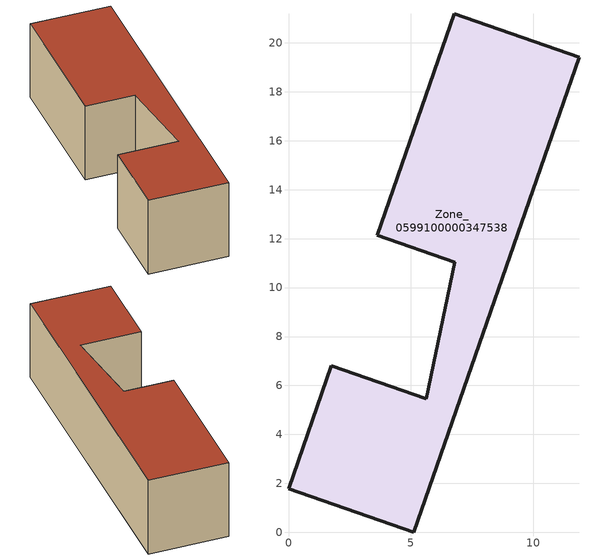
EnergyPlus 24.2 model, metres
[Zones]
Zone_0599100000347538
 floor ground (C_G): 6.8,11.04 3.62,12.15 6.77,21.19 11.87,19.42 5.11,0 0,1.78 1.75,6.8 5.63,5.45 z0
 wall outside (C_F): 11.87,19.42 6.77,21.19 3.62,12.15 6.8,11.04 5.63,5.45 1.75,6.8 0,1.78 5.11,0 11.87,19.42 z0:5.62
 roof outside (C_R): 0,1.78 5.11,0 11.87,19.42 6.77,21.19 3.62,12.15 6.8,11.04 5.63,5.45 1.75,6.8 z5.62
[BUILDING]
Pand.0599100000347538: North Axis=0; Terrain=City; Loads Convergence Tolerance Value=0.04; Temperature Convergence Tolerance Value=0.4; Solar Distribution=FullExterior; Maximum Number of Warmup Days=25; Minimum Number of Warmup Days=1
[Site:Location]
Rotterdam.The.Hague.AP_ZH_NLD Design_Conditions: Latitude=51.96; Longitude=4.45; Time Zone=1; Elevation=-4.5
[SITE:GROUNDTEMPERATURE:BUILDINGSURFACE]
18, 18, 18, 18, 18, 18, 18, 18, 18, 18, 18, 18
[MATERIAL] Thermal Absorptance=0.9; Solar Absorptance=0.7; Visible Absorptance=0.7
Name | Roughness | Thickness | Conductivity | Density | Specific Heat
G.TI.1992-2005 | MediumSmooth | 0.15 | 0.06 | 540 | 1210
F.TI.1992-2005 | Rough | 0.3 | 0.12 | 1920 | 840
R.TI.1992-2005 | MediumRough | 0.2 | 0.08 | 1500 | 1000
[CONSTRUCTION]
C_G: G.TI.1992-2005
C_F: F.TI.1992-2005
C_R: R.TI.1992-2005
[ZONE]
Zone_0599100000347538: Type=1; Multiplier=1; Ceiling Height=Autocalculate; Volume=Autocalculate; Floor Area=autocalculate; Part of Total Floor Area=Yes
[ZONEINFILTRATION:DESIGNFLOWRATE]
Infil_Zone_0599100000347538: Zone or ZoneList or Space or SpaceList=Zone_0599100000347538; Schedule=AlwaysOn; Design Flow Rate Calculation Method=Flow/Area; Flow Rate per Floor Area=0.0015; Constant Term Coefficient=1; Temperature Term Coefficient=0; Velocity Term Coefficient=0; Velocity Squared Term Coefficient=0
[HVACTEMPLATE:ZONE:IDEALLOADSAIRSYSTEM]
Zone_0599100000347538: Maximum Heating Supply Air Temperature=50; Minimum Cooling Supply Air Temperature=13; Maximum Heating Supply Air Humidity Ratio=0.0156; Minimum Cooling Supply Air Humidity Ratio=0.0077; Heating Limit=NoLimit; Cooling Limit=NoLimit; Dehumidification Control Type=ConstantSensibleHeatRatio; Cooling Sensible Heat Ratio=0.7; Dehumidification Setpoint=60; Humidification Control Type=None; Humidification Setpoint=30; Outdoor Air Method=None; Outdoor Air Flow Rate per Person=0.00944; Outdoor Air Flow Rate per Zone Floor Area=0; Outdoor Air Flow Rate per Zone=0; Demand Controlled Ventilation Type=None; Outdoor Air Economizer Type=NoEconomizer; Heat Recovery Type=None; Sensible Heat Recovery Effectiveness=0.7; Latent Heat Recovery Effectiveness=0.65
[ZONECONTROL:THERMOSTAT]
ThermostatControl_Zone_0599100000347538: Zone or ZoneList=Zone_0599100000347538; Control Type Schedule=DualSetpointControlType; Control 1=Thermostat_Zone_0599100000347538; Temperature Difference Between Cutout And Setpoint=0
[THERMOSTATSETPOINT:DUALSETPOINT]
Thermostat_Zone_0599100000347538: Heating Setpoint Temperature Schedule=HeatingSetpoint_Zone_0599100000347538; Cooling Setpoint Temperature Schedule=CoolingSetpoint_Zone_0599100000347538
[SCHEDULE:COMPACT]
HeatingSetpoint_Zone_0599100000347538: Through: 12/31, For: AllDays, Until: 24:00, 21
CoolingSetpoint_Zone_0599100000347538: Through: 12/31, For: AllDays, Until: 24:00, 24
DualSetpointControlType: Through: 12/31, For: AllDays, Until: 24:00, 4
AlwaysOn: Through: 12/31, For: AllDays, Until: 24:00, 1
